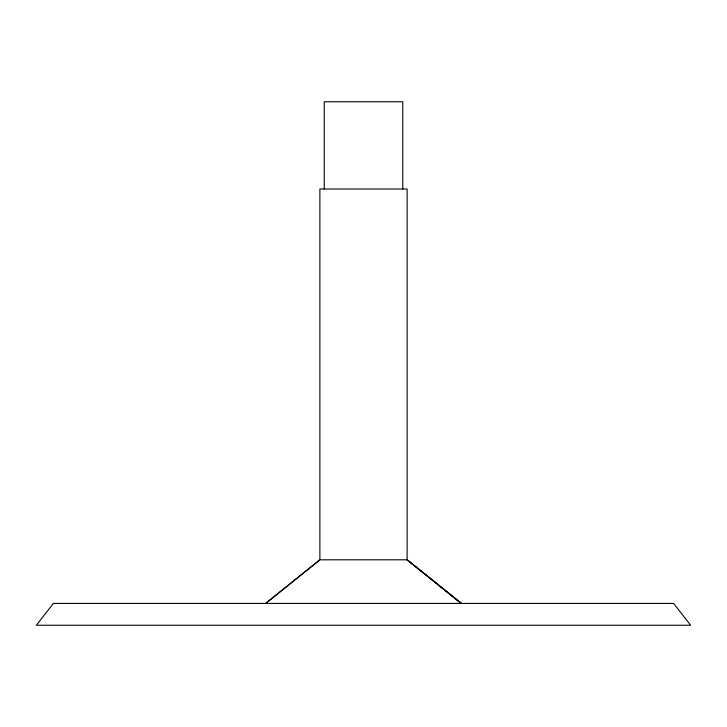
<?xml version="1.0" encoding="UTF-8"?>
<svg xmlns="http://www.w3.org/2000/svg" width="727" height="727" viewBox="0 0 727 727"><rect width="100%" height="100%" fill="white"/><g stroke="black" fill="none" stroke-linecap="round" stroke-linejoin="round"><path stroke-width="1.09" d="M407.12 559.808L319.88 559.808L265.655 603.437L319.88 559.808L319.88 189.002L407.12 189.002L407.12 559.808L461.345 603.437L407.12 559.808L461.4 603.437M402.758 189.002L402.758 101.753L324.242 101.753L324.242 189.002M53.353 603.437L36.35 625.247L690.65 625.247L673.647 603.437L53.353 603.437"/></g></svg>
